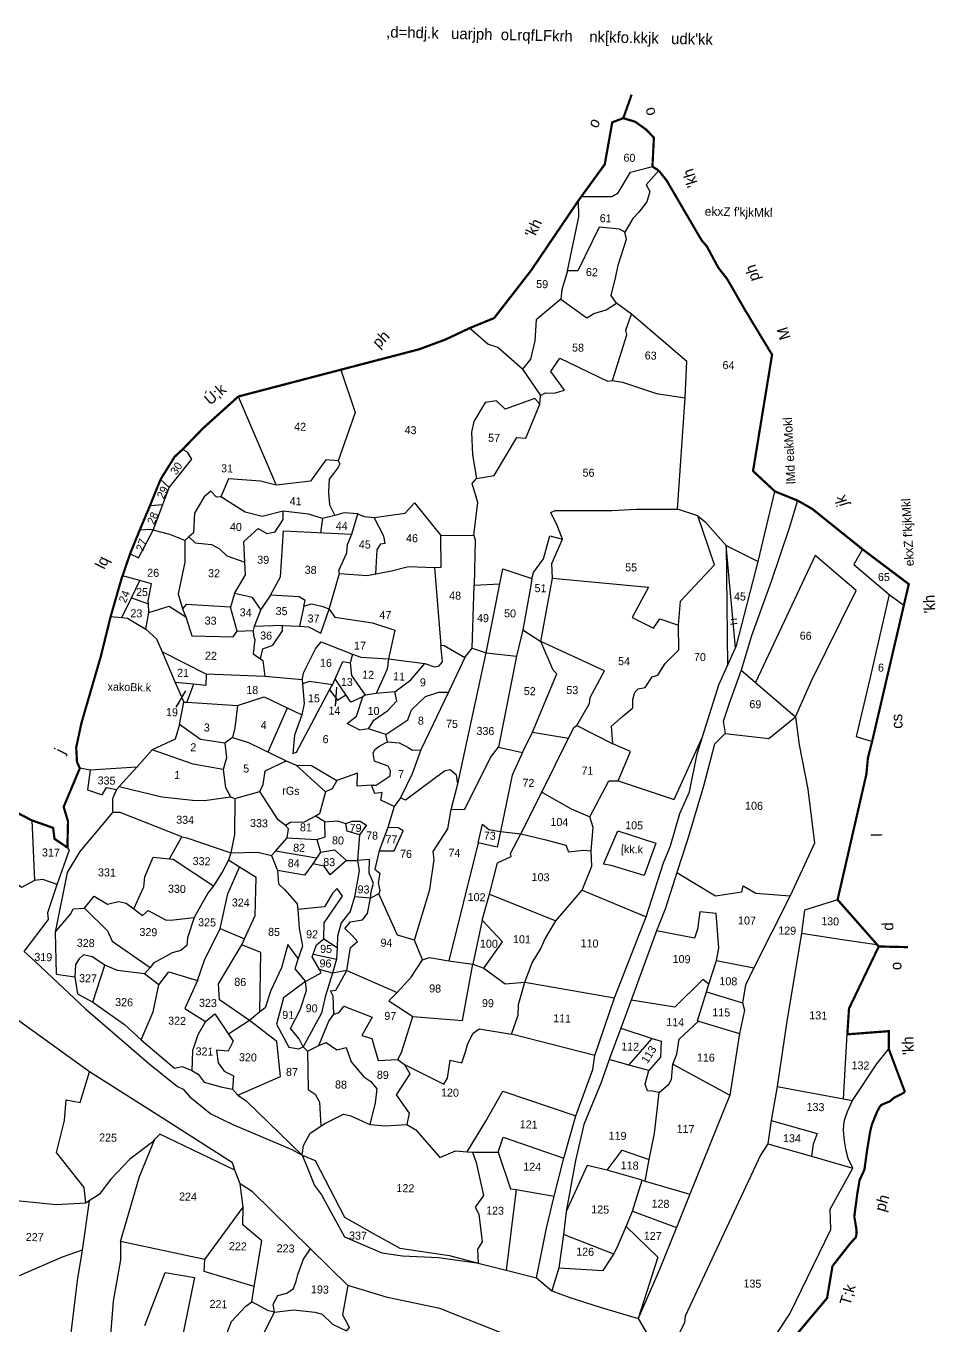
# Model space of a CAD drawing. Header units: feet. Extents: x 275707 to 617069, y 187394 to 2073741.
# Drawn here: x 276339 to 277174, y 2072525 to 2073719 of the extents above; entities that cross this region are included whole.
import ezdxf
from ezdxf.enums import TextEntityAlignment as Align

# ---------------------------------------------------------------- set-up
doc = ezdxf.new("R2010")
doc.units = ezdxf.units.FT
doc.header["$LTSCALE"] = 0.3
doc.header["$MEASUREMENT"] = 0
doc.linetypes.add('DIVIDE', pattern=[1.25, 0.5, -0.25, 0, -0.25, 0, -0.25])
for name, color, linetype in [('OFF', 1, 'Continuous'), ('OTHERS', 1, 'Continuous'), ('POLY_PARCEL', 6, 'Continuous'), ('POLY_ROAD', 30, 'Continuous'), ('POLY_WATER', 4, 'Continuous'), ('SYM_ARROW', 1, 'Continuous'), ('TEXT_MAPIN', 7, 'Continuous'), ('TEXT_MAPOUT', 7, 'Continuous'), ('TEXT_PARCEL', 7, 'Continuous'), ('V_BOUND_LINE', 7, 'Continuous'), ('V_DIVIDE_LINE', 7, 'DIVIDE')]:
    doc.layers.add(name, color=color, linetype=linetype)
doc.styles.get("Standard").update_dxf_attribs({"font": 'simplex.shx'})
doc.styles.add('TEXT_MAP', font='', dxfattribs={"height": 1.8})
doc.styles.get('TEXT_MAP').set_extended_font_data('Kruti Dev 050')
doc.dimstyles.get("Standard").update_dxf_attribs({"dimtxt": 0.18, "dimasz": 0.18, "dimexe": 0.18, "dimexo": 0.0625, "dimgap": 0.09, "dimtad": 0, "dimtih": 1, "dimtoh": 1, "dimdec": 4, "dimzin": 0, "dimdsep": 46, "dimtxsty": 'Standard', "dimcen": 0.09, "dimadec": 0, "dimazin": 0, "dimtfac": 1, "dimtdec": 4, "dimtofl": 0, "dimtmove": 0, "dimatfit": 3, "dimfxl": 0, "dimtolj": 1, "dimtzin": 0, "dimarcsym": 0})

# ---------------------------------------------------------------- blocks, each defined once
blk = doc.blocks.new('TEXTARROW')
blk.add_leader([(0.04, -0.01), (8.68, -0.01)], dimstyle='Standard', override={"dimtxt": 2.5, "dimasz": 2.5, "dimexe": 1.25, "dimexo": 0.625, "dimgap": 0.625, "dimtad": 1, "dimtih": 0, "dimtoh": 0, "dimzin": 8, "dimcen": 2.5, "dimtofl": 1})
blk = doc.blocks.new('m')
at = {"layer": 'OFF'}
for points in [[(276394.46, 2072997.84), (276394.09, 2072994.67)], [(276363.44, 2072950.9), (276364.23, 2072955.94)]]:
    blk.add_lwpolyline(points, dxfattribs=at)
at = {"layer": 'OTHERS'}
for points in [[(276487.84, 2072970.98), (276485.18, 2072993.9)], [(276486.61, 2072976.23), (276488.06, 2072976.5)], [(276486.73, 2072977.33), (276487.98, 2072977.52)]]:
    blk.add_lwpolyline(points, dxfattribs=at)
at = {"layer": 'POLY_PARCEL'}
for points in [[(276450.89, 2073071.47), (276457.77, 2073071.63), (276459.11, 2073072.48), (276461.84, 2073077.22), (276466.7, 2073078.57)], [(276468.13, 2073077.71), (276465.37, 2073074.43), (276466.22, 2073072.97), (276465.61, 2073070.66), (276463.85, 2073068.23), (276462.57, 2073066.83), (276460.87, 2073063.67)], [(276448.15, 2073054.73), (276450.46, 2073066.88), (276450.28, 2073070.58)], [(276460.87, 2073063.67), (276459.65, 2073064.34), (276455.09, 2073064.71), (276450.52, 2073054.79), (276448.15, 2073054.73)], [(276459.33, 2073047.72), (276458.12, 2073049.42), (276459.03, 2073053.68), (276459.52, 2073056.29), (276461.28, 2073062.12), (276460.87, 2073063.67)], [(276448.15, 2073054.73), (276446.99, 2073050.4), (276446.81, 2073048.33)], [(276446.81, 2073048.33), (276441.4, 2073043.53), (276441.22, 2073038.85), (276440.3, 2073034.72), (276438.6, 2073032.41)], [(276446.81, 2073048.33), (276452.77, 2073044.26), (276454.29, 2073045.29), (276457.02, 2073046.14), (276459.33, 2073047.72)], [(276462.74, 2073045.33), (276459.33, 2073047.72)], [(276458.85, 2073030.38), (276461.82, 2073040.64), (276461.58, 2073041.68), (276462.74, 2073045.33)], [(276475.26, 2073026.83), (276475.44, 2073035.03), (276462.74, 2073045.33)], [(276438.6, 2073032.41), (276432.89, 2073037.15), (276430.7, 2073037.82), (276426.5, 2073041.36)], [(276442.74, 2073026.62), (276443.89, 2073027.22), (276445.84, 2073027.22), (276448.15, 2073027.95), (276444.93, 2073032.08), (276446.87, 2073035.06), (276457.69, 2073030.14), (276458.85, 2073030.38)], [(276397.83, 2073031.37), (276401.23, 2073021.8), (276397.65, 2073010.86)], [(276438.6, 2073032.41), (276442.74, 2073026.62)], [(276458.85, 2073030.38), (276461.08, 2073030.02), (276468.79, 2073027.68), (276475.26, 2073026.83)], [(276442.62, 2073024.68), (276441.47, 2073025.9), (276434.89, 2073023.33), (276432.89, 2073025.19), (276430.38, 2073024.76), (276427.95, 2073020.39), (276427.45, 2073018.03), (276427.81, 2073012.96), (276428.84, 2073007.66)], [(276442.62, 2073024.68), (276442.74, 2073026.62)], [(276474.09, 2073001.81), (276475.26, 2073026.83)], [(276374.91, 2073024.81), (276383.87, 2073005.11)], [(276428.84, 2073007.66), (276432.79, 2073008.39), (276437.69, 2073017.04), (276439.66, 2073016.95), (276442.62, 2073024.68)], [(276359.85, 2073004.01), (276364.83, 2073010.51), (276363.8, 2073012.03), (276362.65, 2073012.62)], [(276397.65, 2073010.86), (276394.91, 2073011.04), (276391.53, 2073006.22), (276383.87, 2073005.11)], [(276397.65, 2073010.86), (276398.04, 2073010.24), (276397.66, 2073009.32), (276395.73, 2073006.71), (276395.66, 2073005.48), (276395.66, 2073003.71), (276395.97, 2073000.94), (276397.23, 2072998.63)], [(276428.51, 2072994.93), (276429.22, 2073002.28), (276427.9, 2073006.51), (276428.84, 2073007.66)], [(276357.87, 2073005.76), (276359.85, 2073004.01)], [(276383.87, 2073005.11), (276380.36, 2073005.92), (276373.13, 2073006.28), (276371.49, 2073002.23)], [(276358.53, 2073000.22), (276359.85, 2073004.01)], [(276371.49, 2073002.23), (276370.51, 2073002.09), (276369.21, 2073003.42), (276367.78, 2073002.09), (276365.71, 2072998.38), (276365.59, 2072994.01), (276364.56, 2072993.05)], [(276385.61, 2072999.31), (276380.87, 2072997.99), (276377.08, 2072998.92), (276371.49, 2073002.23)], [(276406.01, 2072998.36), (276412.96, 2072999.47), (276415.03, 2073001.86), (276421.08, 2072994.69)], [(276448.43, 2072994.5), (276447.27, 2072997.37), (276445.65, 2073000.37), (276446.65, 2073000.89), (276459.45, 2073001.13), (276464.84, 2073001.61), (276474.09, 2073001.81)], [(276478.71, 2073000.44), (276474.09, 2073001.81)], [(276355.67, 2072999.89), (276358.53, 2073000.22)], [(276356.51, 2072994.4), (276358.53, 2073000.22)], [(276377.26, 2072987.7), (276376.93, 2072992.29), (276380.02, 2072995.32), (276382.06, 2072994.21), (276383.92, 2072994.64), (276385.59, 2072997.42), (276385.61, 2072999.31)], [(276397.23, 2072998.63), (276394.46, 2072997.84), (276391.31, 2072998.74), (276385.61, 2072999.31)], [(276402.35, 2072999.11), (276399.32, 2072999.23), (276397.23, 2072998.63)], [(276401.13, 2072994.5), (276402.35, 2072999.11)], [(276402.35, 2072999.11), (276403.8, 2072998.5), (276406.01, 2072998.36)], [(276474.9, 2072975.78), (276475.25, 2072981.16), (276482.73, 2072989.53), (276478.71, 2073000.44)], [(276478.71, 2073000.44), (276480.34, 2072999.09), (276485.18, 2072993.9)], [(276408.34, 2072994.23), (276406.01, 2072998.36)], [(276351.44, 2072988.97), (276353.34, 2072988.09), (276356.51, 2072994.4)], [(276356.51, 2072994.4), (276355.96, 2072994.53), (276353.46, 2072994.29)], [(276363.68, 2072992.22), (276360.27, 2072993.5), (276356.51, 2072994.4)], [(276364.56, 2072993.05), (276363.68, 2072992.22)], [(276364.56, 2072993.05), (276366, 2072991.74), (276369.7, 2072991.43), (276371.5, 2072990.5), (276373.16, 2072988.96), (276377.26, 2072987.7)], [(276383.19, 2072980.41), (276385.31, 2072984.56), (276385.79, 2072994.87), (276401.13, 2072994.5)], [(276398.41, 2072986.27), (276400.11, 2072990.29), (276400.22, 2072992.14), (276401.13, 2072994.5)], [(276406.9, 2072991.15), (276407.67, 2072992.49), (276408.68, 2072992.63), (276408.34, 2072994.23)], [(276419.81, 2072987.42), (276421.37, 2072987.57), (276421.08, 2072994.69)], [(276421.08, 2072994.69), (276428.51, 2072994.93)], [(276428.51, 2072994.93), (276428.81, 2072993.84), (276428.81, 2072983.65)], [(276441.77, 2072985.45), (276442.09, 2072986.87), (276444.28, 2072989.96), (276445.61, 2072995.17), (276448.43, 2072994.5)], [(276446.37, 2072985.66), (276446.13, 2072988.95), (276448.43, 2072994.5)], [(276485.18, 2072993.9), (276492.5, 2072990.5)], [(276485.18, 2072993.9), (276486.15, 2072966.98)], [(276515.84, 2072993.76), (276513.95, 2072990.26), (276522.06, 2072983.74)], [(276363.68, 2072992.22), (276363.77, 2072987.35), (276362.41, 2072980.19), (276363.47, 2072976.87)], [(276406.68, 2072985.72), (276406.9, 2072991.15)], [(276501.69, 2072955.78), (276505.02, 2072963.8), (276514.65, 2072984.44), (276505.22, 2072992.1), (276492.5, 2072963.28)], [(276375.1, 2072980.59), (276377.45, 2072984.86), (276377.26, 2072987.7)], [(276406.68, 2072985.72), (276410.18, 2072986.44), (276414.03, 2072987.55), (276419.81, 2072987.42)], [(276419.81, 2072987.42), (276421.66, 2072970.02)], [(276434.61, 2072984.12), (276435.17, 2072987.47), (276441.77, 2072985.45)], [(276396.42, 2072977.57), (276398.54, 2072985.62)], [(276398.54, 2072985.62), (276398.41, 2072986.27)], [(276398.54, 2072985.62), (276404.78, 2072985.31), (276406.68, 2072985.72)], [(276441.77, 2072985.45), (276441.56, 2072983.88), (276440.01, 2072973.88)], [(276444.09, 2072971.37), (276446.37, 2072985.66)], [(276446.37, 2072985.66), (276468.02, 2072984.13), (276464.5, 2072977.27), (276469.35, 2072974.99), (276470.69, 2072977.08), (276474.9, 2072975.78)], [(276353.77, 2072983), (276349.86, 2072983.97)], [(276351.96, 2072979.05), (276353.77, 2072983)], [(276355.79, 2072977.83), (276355.7, 2072978.52), (276356.37, 2072982.35), (276353.77, 2072983)], [(276428.69, 2072969.55), (276428.81, 2072983.65)], [(276428.81, 2072983.65), (276434.61, 2072984.12)], [(276431.88, 2072968.59), (276434.61, 2072984.12)], [(276522.06, 2072983.74), (276518.19, 2072964.7), (276515.42, 2072951.73), (276518.99, 2072950.64)], [(276522.06, 2072983.74), (276525.42, 2072981.44)], [(276349.92, 2072974.59), (276351.96, 2072979.05)], [(276351.96, 2072979.05), (276355.79, 2072977.83)], [(276375.1, 2072980.59), (276374.22, 2072977.49)], [(276381.09, 2072977.14), (276379.11, 2072979.79), (276375.1, 2072980.59)], [(276383.19, 2072980.41), (276381.09, 2072977.14)], [(276390.73, 2072978.12), (276390.98, 2072979.36), (276389.62, 2072980.16), (276383.19, 2072980.41)], [(276396.42, 2072977.57), (276395.06, 2072978.06), (276392.4, 2072978.56), (276390.73, 2072978.12)], [(276355.34, 2072972.14), (276355.97, 2072975.89)], [(276355.97, 2072975.89), (276355.79, 2072977.83)], [(276355.97, 2072975.89), (276360.51, 2072977.37), (276364.27, 2072975.08)], [(276374.22, 2072977.49), (276364.27, 2072977.86), (276363.47, 2072976.87)], [(276363.47, 2072976.87), (276364.27, 2072975.08)], [(276375.89, 2072972.12), (276374.22, 2072977.49)], [(276381.09, 2072977.14), (276379.66, 2072973.29)], [(276390.73, 2072978.12), (276389.87, 2072973.55)], [(276389.87, 2072973.55), (276391.85, 2072973.49), (276394.69, 2072972.13), (276396.42, 2072977.57)], [(276396.42, 2072977.57), (276397.73, 2072975.79), (276406.2, 2072974.67), (276411.3, 2072973.17), (276409.96, 2072966.74)], [(276460.79, 2072948.82), (276460.42, 2072952.73), (276462.87, 2072955.06), (276465.09, 2072956.98), (276465.09, 2072958.85), (276465.44, 2072960.48), (276466.2, 2072961.24), (276467.77, 2072961.59), (276469.29, 2072964.04), (276470.53, 2072964.43), (276472.16, 2072967.11), (276475.14, 2072970.2), (276474.9, 2072975.78)], [(276347.39, 2072974.74), (276349.92, 2072974.59)], [(276349.92, 2072974.59), (276351.2, 2072974.51), (276355.34, 2072972.14)], [(276364.27, 2072975.08), (276365.75, 2072970.82), (276375.02, 2072970.82), (276375.89, 2072972.12)], [(276379.66, 2072973.29), (276379.47, 2072972.37)], [(276386.02, 2072973.66), (276379.66, 2072973.29)], [(276381.23, 2072966.04), (276381.76, 2072968.29), (276383.98, 2072969.15), (276386.02, 2072972.43), (276386.02, 2072973.66)], [(276386.02, 2072973.66), (276389.87, 2072973.55)], [(276440.01, 2072973.88), (276438.68, 2072967.99)], [(276440.01, 2072973.88), (276444.09, 2072971.37)], [(276355.34, 2072972.14), (276357.83, 2072970.02), (276359.15, 2072967.09)], [(276375.89, 2072972.12), (276379.47, 2072972.37)], [(276379.47, 2072972.37), (276379.53, 2072971.25), (276379.9, 2072970.39), (276379.6, 2072967.12), (276381.23, 2072966.04)], [(276390.69, 2072961.58), (276391.05, 2072963.29), (276393.58, 2072968.54), (276394.82, 2072970.14), (276401.9, 2072967.58)], [(276418.15, 2072965.82), (276420.33, 2072965.18), (276421.42, 2072965.42), (276422.15, 2072966.33), (276421.66, 2072970.02)], [(276421.66, 2072970.02), (276422.39, 2072969.96), (276427.12, 2072967.42)], [(276452.62, 2072952.75), (276455.33, 2072957.69), (276455.47, 2072959.07), (276458.53, 2072965.1), (276444.09, 2072971.37)], [(276447.05, 2072964.99), (276444.09, 2072971.37)], [(276369.15, 2072962.3), (276359.15, 2072967.09)], [(276359.15, 2072967.09), (276362.21, 2072960.29)], [(276401.9, 2072967.58), (276401.39, 2072965.61)], [(276401.9, 2072967.58), (276403.78, 2072966.93), (276409.96, 2072966.74)], [(276409.96, 2072966.74), (276409.77, 2072964.39), (276407.42, 2072958.9)], [(276409.96, 2072966.74), (276418.15, 2072965.82)], [(276427.12, 2072967.42), (276423.67, 2072959.52)], [(276426.18, 2072939.04), (276431.88, 2072968.59)], [(276427.12, 2072967.42), (276428.69, 2072969.55)], [(276428.69, 2072969.55), (276431.88, 2072968.59)], [(276431.88, 2072968.59), (276438.68, 2072967.99)], [(276438.68, 2072967.99), (276435.14, 2072947.48)], [(276381.23, 2072966.04), (276381.76, 2072965.7), (276382.31, 2072962.1)], [(276398.13, 2072961.97), (276399.78, 2072965.87), (276401.39, 2072965.61)], [(276401.39, 2072965.61), (276401.8, 2072962.79), (276404.96, 2072958.42)], [(276411.55, 2072959.3), (276415.12, 2072962.08), (276418.15, 2072965.82)], [(276442.72, 2072951), (276447.83, 2072964.2), (276447.05, 2072964.99)], [(276489.21, 2072965.97), (276492.5, 2072963.28)], [(276369.15, 2072962.3), (276369.15, 2072959.77), (276366.38, 2072959.98)], [(276382.31, 2072962.1), (276369.15, 2072962.3)], [(276390.69, 2072961.58), (276382.31, 2072962.1)], [(276390.69, 2072961.58), (276390.79, 2072960.67)], [(276392.34, 2072961.22), (276390.79, 2072960.67)], [(276397.54, 2072960.59), (276392.34, 2072961.22)], [(276397.54, 2072960.59), (276398.13, 2072961.97)], [(276404.39, 2072958.08), (276401.74, 2072956.8), (276398.13, 2072961.97)], [(276492.5, 2072963.28), (276501.69, 2072955.78)], [(276366.38, 2072959.98), (276362.21, 2072960.29)], [(276362.21, 2072960.29), (276364.23, 2072955.94), (276364.95, 2072955.91)], [(276366.38, 2072959.98), (276364.95, 2072955.91)], [(276390.84, 2072953.69), (276389.29, 2072949.06), (276388.99, 2072944.98), (276389.85, 2072945.29), (276396.93, 2072959.45)], [(276390.79, 2072960.67), (276391.3, 2072956.25), (276390.84, 2072953.69)], [(276396.93, 2072959.45), (276397.54, 2072960.59)], [(276396.93, 2072959.45), (276398.74, 2072957.2), (276400.61, 2072958.42)], [(276405.85, 2072950.88), (276403.9, 2072950.57), (276401.02, 2072951.97), (276403.11, 2072953.71), (276404.39, 2072958.08)], [(276404.96, 2072958.42), (276404.39, 2072958.08)], [(276407.42, 2072958.9), (276404.96, 2072958.42)], [(276411.55, 2072959.3), (276407.42, 2072958.9)], [(276409.79, 2072949.73), (276414.62, 2072953.09), (276415.42, 2072955.36), (276418.51, 2072958.45), (276421.5, 2072959.52), (276423.67, 2072959.52)], [(276410.12, 2072955.11), (276412.07, 2072957.31), (276411.55, 2072959.3)], [(276423.67, 2072959.52), (276417.72, 2072946.46)], [(276364.95, 2072955.91), (276376.32, 2072955.45)], [(276376.32, 2072955.45), (276375.84, 2072950.39), (276375.38, 2072948.26)], [(276376.32, 2072955.45), (276382.29, 2072957.51), (276390.84, 2072953.69)], [(276387.51, 2072955.12), (276383.41, 2072945.1)], [(276405.85, 2072950.88), (276407, 2072952.84), (276410.12, 2072955.11)], [(276485.97, 2072951.67), (276495.8, 2072950.78), (276501.69, 2072955.78)], [(276501.69, 2072955.78), (276502.6, 2072949.51), (276504.79, 2072939.64), (276506.55, 2072927.53), (276501.37, 2072915.61)], [(276450.84, 2072949.81), (276452.04, 2072952.36), (276452.62, 2072952.75)], [(276452.62, 2072952.75), (276460.79, 2072948.82)], [(276373.69, 2072946.93), (276368.18, 2072947.61), (276363.44, 2072950.9), (276362.55, 2072947.55), (276357.37, 2072945.09)], [(276409.79, 2072949.73), (276405.85, 2072950.88)], [(276410.2, 2072948.09), (276409.79, 2072949.73)], [(276440.53, 2072946.39), (276442.72, 2072951)], [(276442.72, 2072951), (276450.84, 2072949.81)], [(276445.07, 2072937.55), (276450.84, 2072949.81)], [(276462.17, 2072940.51), (276474.89, 2072936.61), (276480.88, 2072950.85)], [(276373.69, 2072946.93), (276374.11, 2072943.61), (276373.41, 2072940.98)], [(276375.38, 2072948.26), (276373.69, 2072946.93)], [(276375.38, 2072948.26), (276379, 2072947.22), (276387.54, 2072943.25)], [(276406.81, 2072938.25), (276407.84, 2072938.25), (276410.99, 2072940.49), (276410.99, 2072941.58), (276410.5, 2072942.62), (276407.4, 2072943.65), (276407.01, 2072945.46), (276407.37, 2072946.31), (276408.52, 2072947.15), (276410.2, 2072948.09)], [(276410.2, 2072948.09), (276412.81, 2072947.88), (276414.62, 2072947.03), (276415.84, 2072946.31), (276417.72, 2072946.46)], [(276417.72, 2072946.46), (276415.9, 2072941.04), (276413.42, 2072935.57)], [(276424.82, 2072933.24), (276427.91, 2072933.33), (276433.37, 2072945.09), (276435.14, 2072947.48)], [(276435.14, 2072947.48), (276440.53, 2072946.39)], [(276440.53, 2072946.39), (276438.35, 2072941.21), (276436.05, 2072928.54)], [(276462.17, 2072940.51), (276464.77, 2072947.17), (276460.79, 2072948.82)], [(276357.37, 2072945.09), (276354.02, 2072941.11)], [(276373.41, 2072940.98), (276366.68, 2072942.05), (276357.37, 2072945.09)], [(276343.62, 2072940.2), (276341.26, 2072940.55)], [(276354.02, 2072941.11), (276343.62, 2072940.2)], [(276354.02, 2072941.11), (276350.16, 2072936.62)], [(276373.41, 2072940.98), (276374.03, 2072936.96), (276375.2, 2072934.92)], [(276389.83, 2072942.38), (276393.29, 2072942.37), (276398.99, 2072939.1)], [(276406.81, 2072938.25), (276403.59, 2072937.95), (276403.59, 2072940.85), (276398.99, 2072939.1)], [(276426.18, 2072939.04), (276425.85, 2072940.97), (276424.4, 2072942.12), (276423.18, 2072941.75), (276414.51, 2072935.09), (276413.42, 2072935.57)], [(276456.01, 2072932.29), (276460.07, 2072940.46), (276462.17, 2072940.51)], [(276343.62, 2072940.2), (276343.09, 2072935.76), (276346.41, 2072934.71), (276347.34, 2072936.34), (276349.6, 2072935.96)], [(276398.99, 2072939.1), (276398.02, 2072937.22), (276396.54, 2072936.55)], [(276412.03, 2072933.57), (276408.99, 2072934.92), (276409.29, 2072936.68), (276407.65, 2072936.43), (276406.81, 2072938.25)], [(276424.82, 2072933.24), (276426.18, 2072939.04)], [(276440.6, 2072928.08), (276440.69, 2072928.26), (276445.07, 2072937.55)], [(276445.07, 2072937.55), (276451.75, 2072933.99), (276456.01, 2072932.29)], [(276349.6, 2072935.96), (276348.72, 2072933.86), (276348.84, 2072930.82)], [(276350.16, 2072936.62), (276349.6, 2072935.96)], [(276350.16, 2072936.62), (276359.82, 2072934.55), (276366.74, 2072933.99), (276369.4, 2072933.99), (276375.2, 2072934.92)], [(276375.2, 2072934.92), (276376.19, 2072934.55)], [(276376.19, 2072934.55), (276381.82, 2072936.28)], [(276413.42, 2072935.57), (276412.03, 2072933.57)], [(276376.19, 2072934.55), (276376.32, 2072926.46), (276375.57, 2072922.34)], [(276412.03, 2072933.57), (276410.69, 2072928.84)], [(276417.28, 2072903.7), (276420.46, 2072915.11), (276421.25, 2072921.9), (276421, 2072923.72), (276424.22, 2072928.87), (276424.82, 2072933.24)], [(276456.51, 2072924.63), (276456.8, 2072929.88), (276456.01, 2072932.29)], [(276348.84, 2072930.82), (276341.67, 2072921.89), (276338.92, 2072917.06), (276336.55, 2072903.63)], [(276364.51, 2072925.72), (276350.53, 2072930.8), (276348.84, 2072930.82)], [(276388.2, 2072926.02), (276388.39, 2072928.01), (276387.76, 2072928.76)], [(276396.52, 2072929.81), (276394.39, 2072931.03)], [(276394.82, 2072925.82), (276396.71, 2072926.41), (276396.52, 2072929.81)], [(276396.52, 2072929.81), (276399.29, 2072930.07), (276401.28, 2072929.51)], [(276401.28, 2072929.51), (276402.71, 2072930.07), (276404.46, 2072930.13), (276405.95, 2072929.26), (276404.39, 2072927.02)], [(276404.39, 2072927.02), (276401.59, 2072927.83), (276401.28, 2072929.51)], [(276408.87, 2072923.57), (276412.26, 2072923.61), (276414.2, 2072928.16), (276413.04, 2072928.83), (276410.69, 2072928.84)], [(276410.69, 2072928.84), (276408.87, 2072923.57)], [(276431.07, 2072925.88), (276431.92, 2072930.06), (276433.38, 2072928.91), (276436.05, 2072928.54)], [(276459.34, 2072921.7), (276462.35, 2072929.26), (276470.96, 2072926.69), (276468.53, 2072919.37), (276461.07, 2072921.5), (276459.34, 2072921.7)], [(276331.68, 2072915.12), (276328.76, 2072913.48), (276325.9, 2072915.79), (276324.57, 2072922.1), (276323.23, 2072926.11)], [(276330.73, 2072928.62), (276331.68, 2072915.12)], [(276385.6, 2072922.93), (276388.2, 2072926.02)], [(276388.2, 2072926.02), (276394.82, 2072925.82)], [(276394.82, 2072925.82), (276395.74, 2072922.97)], [(276404.39, 2072927.02), (276404.04, 2072921.26)], [(276431.07, 2072925.88), (276425.07, 2072899.24)], [(276436.05, 2072928.54), (276435.38, 2072924.97), (276431.07, 2072925.88)], [(276436.05, 2072928.54), (276440.6, 2072928.08)], [(276438.36, 2072923.61), (276440.6, 2072928.08)], [(276440.6, 2072928.08), (276445.93, 2072926.99), (276450.8, 2072925.78), (276451.41, 2072924.29), (276454.76, 2072924.8), (276456.51, 2072924.63)], [(276361.85, 2072920.7), (276364.51, 2072925.72)], [(276364.51, 2072925.72), (276365.67, 2072925.51), (276375.57, 2072922.34)], [(276384.76, 2072921.93), (276385.6, 2072922.93)], [(276394.89, 2072921.62), (276385.6, 2072922.93)], [(276395.74, 2072922.97), (276394.89, 2072921.62)], [(276395.74, 2072922.97), (276398.85, 2072923.59), (276401.58, 2072921.25)], [(276408.87, 2072923.57), (276408.01, 2072919.43), (276409.16, 2072918.58), (276408.86, 2072916.4), (276409.22, 2072914.64), (276409, 2072913.93)], [(276433.87, 2072914.37), (276435.49, 2072921.5), (276438.54, 2072923.01), (276438.36, 2072923.61)], [(276454.7, 2072915.79), (276456.74, 2072921.19), (276456.51, 2072924.63)], [(276336.74, 2072914.34), (276339.34, 2072922.17), (276338.88, 2072922.68)], [(276354.1, 2072909.25), (276356.25, 2072914.24), (276356.41, 2072916.52), (276358.15, 2072920.96), (276361.85, 2072920.7)], [(276361.85, 2072920.7), (276362.71, 2072920.64), (276371.88, 2072914.85)], [(276375.11, 2072920.7), (276373.75, 2072917.93), (276371.88, 2072914.85)], [(276375.57, 2072922.34), (276375.11, 2072920.7)], [(276377.59, 2072919.21), (276375.11, 2072920.7)], [(276375.57, 2072922.34), (276381.68, 2072922.6), (276384.75, 2072921.97), (276384.76, 2072921.93)], [(276384.76, 2072921.93), (276386.18, 2072918.63)], [(276394.05, 2072920.29), (276392.25, 2072917.74), (276386.18, 2072918.63)], [(276394.89, 2072921.62), (276394.05, 2072920.29)], [(276401.58, 2072921.25), (276398.04, 2072917.93), (276396.61, 2072919.8), (276394.05, 2072920.29)], [(276401.58, 2072921.25), (276404.04, 2072921.26)], [(276404.04, 2072921.26), (276404.48, 2072919), (276403.6, 2072913.1)], [(276407.18, 2072912.88), (276407.29, 2072914.31), (276407.79, 2072916.24), (276406.74, 2072918.5), (276406.74, 2072921.59), (276404.04, 2072921.26)], [(276475.8, 2072920.23), (276484.62, 2072915.21), (276490.51, 2072916.2), (276490.82, 2072917.61), (276493.64, 2072916), (276501.37, 2072915.61)], [(276373.6, 2072905.27), (276375.13, 2072913.16), (276377.59, 2072919.21)], [(276379.14, 2072903.14), (276381.42, 2072908.42), (276381.42, 2072916.92), (276377.59, 2072919.21)], [(276386.18, 2072918.63), (276386.43, 2072915.64), (276387.92, 2072914.3), (276390.78, 2072911.23), (276390.91, 2072909.98)], [(276329.73, 2072899.16), (276335.02, 2072906.45), (276334.8, 2072907.97), (276336.74, 2072914.34)], [(276336.74, 2072914.34), (276333.51, 2072915.42), (276331.68, 2072915.12)], [(276371.88, 2072914.85), (276370.62, 2072913.18), (276367.69, 2072907.61)], [(276396.93, 2072903.52), (276396.93, 2072907.12), (276400.91, 2072913.23), (276399.69, 2072914.87), (276398.74, 2072913.92), (276396.94, 2072910.74), (276390.91, 2072909.98)], [(276432.38, 2072908.5), (276433.87, 2072914.37)], [(276433.87, 2072914.37), (276448.93, 2072908.78)], [(276448.93, 2072908.78), (276454.7, 2072915.79)], [(276454.7, 2072915.79), (276469.18, 2072910.11)], [(276501.37, 2072915.61), (276493.62, 2072899.21)], [(276512.06, 2072914.96), (276504.67, 2072912.41), (276504.14, 2072907.28)], [(276343.05, 2072909.19), (276345.15, 2072911.94), (276348.2, 2072910.15), (276350.65, 2072910.85), (276352.36, 2072910.5), (276354.1, 2072909.25)], [(276403.6, 2072913.1), (276402.71, 2072909.79), (276400.73, 2072907.2), (276400.01, 2072904.17), (276399.94, 2072901.66)], [(276402.27, 2072896.56), (276402.93, 2072901.69), (276404.48, 2072903.07), (276403.37, 2072904.33), (276401.55, 2072905.93), (276402.82, 2072907.48), (276405.53, 2072907.97), (276406.63, 2072909.41), (276407.18, 2072912.88)], [(276407.18, 2072912.88), (276403.6, 2072913.1)], [(276409, 2072913.93), (276407.18, 2072912.88)], [(276417.28, 2072903.7), (276413.42, 2072904.69), (276409, 2072913.93)], [(276485.19, 2072900.7), (276485.64, 2072903.48), (276484.86, 2072911.26), (276481.2, 2072911.55), (276480.77, 2072907.6), (276480.14, 2072905.62), (276471.6, 2072907.07)], [(276336.55, 2072903.63), (276339.99, 2072907.79), (276340.47, 2072908.97), (276343.05, 2072909.19)], [(276343.05, 2072909.19), (276348.31, 2072904.18), (276349.4, 2072901.94), (276358.05, 2072896.22)], [(276354.1, 2072909.25), (276356.12, 2072907.8), (276357.3, 2072909.01), (276361.45, 2072906.93), (276363.09, 2072906.98), (276367.69, 2072907.61)], [(276390.91, 2072909.98), (276391.32, 2072905.81), (276392.17, 2072901.73), (276391.27, 2072898.98)], [(276432.38, 2072908.5), (276430.54, 2072898.63)], [(276433.01, 2072897.77), (276437.03, 2072903.75), (276432.38, 2072908.5)], [(276442.27, 2072894.83), (276443.85, 2072899.23), (276445.65, 2072902.32), (276446.65, 2072904.66), (276448.93, 2072908.78)], [(276367.69, 2072907.61), (276366.32, 2072903.03), (276366.18, 2072901.34), (276364.88, 2072900.13), (276362.95, 2072899.56), (276358.84, 2072897.16), (276358.05, 2072896.22)], [(276504.14, 2072907.28), (276501.21, 2072886.91), (276499.46, 2072872.7)], [(276504.14, 2072907.28), (276513.81, 2072906), (276521.12, 2072905.14)], [(276336.55, 2072903.63), (276337.05, 2072894.19), (276341.24, 2072893.73)], [(276368.77, 2072893.48), (276370.24, 2072898.15), (276373.6, 2072905.27)], [(276373.6, 2072905.27), (276379.14, 2072903.14)], [(276378.54, 2072901.74), (276379.14, 2072903.14)], [(276394.64, 2072899.99), (276395.34, 2072902.15), (276396.93, 2072903.52)], [(276396.93, 2072903.52), (276399.94, 2072901.66)], [(276419.17, 2072899.3), (276417.28, 2072903.7)], [(276380.67, 2072884.81), (276373.85, 2072889.32), (276373.49, 2072892.86), (276378.54, 2072901.74)], [(276382.95, 2072886.82), (276382.84, 2072900.12), (276378.54, 2072901.74)], [(276391.27, 2072898.98), (276388.87, 2072902.1), (276387.57, 2072896.8), (276385.29, 2072891.67), (276384.14, 2072887.75), (276382.95, 2072886.82)], [(276396.09, 2072896.58), (276394.41, 2072899.4), (276394.64, 2072899.99)], [(276394.64, 2072899.99), (276399.84, 2072898.99)], [(276399.94, 2072901.66), (276399.84, 2072898.99)], [(276419.17, 2072899.3), (276420.75, 2072899.9), (276425.07, 2072899.24)], [(276483.59, 2072895.33), (276485.19, 2072900.7)], [(276485.19, 2072900.7), (276493.62, 2072899.21)], [(276347.86, 2072896.48), (276345, 2072898.27), (276343.07, 2072898.71), (276342.1, 2072897.79), (276341.33, 2072896.49), (276341.24, 2072893.73)], [(276391.27, 2072898.98), (276390.57, 2072896.67), (276393.06, 2072893.86)], [(276399.84, 2072898.99), (276399.01, 2072895.89)], [(276413.69, 2072891.85), (276416.73, 2072895.38), (276419.17, 2072899.3)], [(276417.31, 2072886.56), (276428.51, 2072885.94), (276430.54, 2072898.63)], [(276425.07, 2072899.24), (276430.54, 2072898.63)], [(276430.54, 2072898.63), (276433.01, 2072897.77)], [(276433.01, 2072897.77), (276437.85, 2072894.35), (276442.27, 2072894.83)], [(276493.62, 2072899.21), (276491.79, 2072895.32), (276491.26, 2072891.32)], [(276345.42, 2072888.1), (276347.86, 2072896.48)], [(276356.82, 2072894.75), (276350.74, 2072895.38), (276347.86, 2072896.48)], [(276358.05, 2072896.22), (276356.82, 2072894.75)], [(276360.14, 2072892.37), (276356.82, 2072894.75)], [(276360.14, 2072892.37), (276362.31, 2072895.29), (276368.77, 2072893.48)], [(276393.06, 2072893.86), (276388.14, 2072890.09), (276386.76, 2072884.13), (276389.62, 2072879), (276391.86, 2072878.67), (276392.85, 2072879.16)], [(276392.85, 2072879.16), (276391.9, 2072880.96), (276389.88, 2072883.26), (276392.01, 2072887.47), (276393.28, 2072891.81), (276393.06, 2072893.86)], [(276393.06, 2072893.86), (276396.51, 2072895.88), (276396.09, 2072896.58)], [(276399.01, 2072895.89), (276396.09, 2072896.58)], [(276399.01, 2072895.89), (276397.53, 2072890.49)], [(276399.57, 2072886.66), (276399.28, 2072890.71), (276398.71, 2072891.9), (276399.86, 2072892.08), (276402.27, 2072896.56)], [(276402.27, 2072896.56), (276399.01, 2072895.89)], [(276402.27, 2072896.56), (276413.69, 2072891.85)], [(276439.53, 2072883.1), (276440.93, 2072887.41), (276440.99, 2072889.8), (276442.27, 2072894.83)], [(276442.27, 2072894.83), (276462.45, 2072891.8)], [(276483.59, 2072895.33), (276482.25, 2072896.39), (276476.05, 2072889.97), (276466.2, 2072891.38)], [(276483.09, 2072893.58), (276483.59, 2072895.33)], [(276341.24, 2072893.73), (276341.89, 2072889.87), (276345.42, 2072888.1)], [(276356.46, 2072879.88), (276358.98, 2072886.26), (276360.14, 2072892.37)], [(276368.77, 2072893.48), (276366.05, 2072887.17), (276370.75, 2072884.37)], [(276413.69, 2072891.85), (276411.82, 2072889.92), (276417.31, 2072886.56)], [(276481.48, 2072886.97), (276481.2, 2072887.08), (276483.09, 2072893.58)], [(276483.09, 2072893.58), (276491.26, 2072891.32)], [(276491.26, 2072891.32), (276491.73, 2072889.71)], [(276345.42, 2072888.1), (276352.65, 2072883.24), (276356.46, 2072879.88)], [(276397.53, 2072890.49), (276396.75, 2072886.85), (276392.85, 2072879.16)], [(276399.57, 2072886.66), (276400.71, 2072887.09), (276401.76, 2072888.52), (276408.19, 2072886.18), (276405.95, 2072882.04), (276408.24, 2072881.37), (276409.77, 2072876.51), (276414.15, 2072876.85)], [(276491.73, 2072889.71), (276490.76, 2072884.43)], [(276370.75, 2072884.37), (276372.83, 2072886.15), (276375.99, 2072881.61)], [(276382.95, 2072886.82), (276380.67, 2072884.81)], [(276396.37, 2072879.57), (276398.47, 2072885.04), (276399.57, 2072886.66)], [(276414.15, 2072876.85), (276414.98, 2072878.41), (276417.31, 2072886.56)], [(276464.04, 2072885.02), (276471.14, 2072882.88)], [(276475.9, 2072877.17), (276476.75, 2072879.43), (276477.24, 2072882.81), (276481.48, 2072886.97)], [(276481.48, 2072886.97), (276490.76, 2072884.43)], [(276370.75, 2072884.37), (276369.14, 2072881.35), (276367.98, 2072877.72), (276368, 2072873.31)], [(276380.67, 2072884.81), (276375.99, 2072881.61)], [(276378.46, 2072867.96), (276387.93, 2072872.4), (276386.87, 2072880.27), (276380.67, 2072884.81)], [(276415.69, 2072875.74), (276424.61, 2072871.53), (276425.37, 2072872.86), (276425.94, 2072876.91), (276428.52, 2072876.43), (276429.34, 2072878.88), (276429.82, 2072880.74), (276430.96, 2072883.12), (276432.25, 2072884.12), (276439.53, 2072883.1)], [(276458.33, 2072878.75), (276439.53, 2072883.1)], [(276466.04, 2072876.77), (276471.14, 2072882.88)], [(276471.14, 2072882.88), (276473.22, 2072882.3), (276473.12, 2072878.69), (276470.54, 2072875.62)], [(276490.76, 2072884.43), (276488.89, 2072870.55)], [(276514.44, 2072870.29), (276514.94, 2072884.8)], [(276356.46, 2072879.88), (276364.06, 2072873.69), (276365.81, 2072874.15), (276368, 2072873.31)], [(276375.99, 2072881.61), (276377.12, 2072880.09), (276376.06, 2072877.82), (276373.38, 2072877.97), (276373.84, 2072875.14), (276375.25, 2072873.33), (276377.32, 2072872.32), (276377.18, 2072869.3)], [(276392.85, 2072879.16), (276393.8, 2072878.25)], [(276393.8, 2072878.25), (276396.37, 2072879.57)], [(276396.37, 2072879.57), (276397.99, 2072880.26), (276400.42, 2072878.68), (276402.52, 2072879.26), (276403.71, 2072876.06), (276406.62, 2072872.78), (276408.24, 2072871.78), (276409.57, 2072870.16), (276409.33, 2072866.96), (276408.2, 2072862.07)], [(276393.8, 2072878.25), (276394.18, 2072869.63), (276395.8, 2072868.63), (276396.8, 2072866.82), (276397.2, 2072861.42)], [(276414.15, 2072876.85), (276415.69, 2072875.74)], [(276466.04, 2072876.77), (276461.62, 2072877.9)], [(276470.54, 2072875.62), (276466.04, 2072876.77)], [(276473.03, 2072870.77), (276475.13, 2072872.67), (276475.7, 2072873.76), (276475.9, 2072877.17)], [(276475.9, 2072877.17), (276488.89, 2072870.55)], [(276415.69, 2072875.74), (276416.93, 2072873.69), (276413.98, 2072868.88), (276416.98, 2072864.81), (276416.55, 2072862.25)], [(276473.03, 2072870.77), (276471.53, 2072871.04), (276470.35, 2072871.08), (276469.8, 2072872.57), (276470.54, 2072875.62)], [(276344.83, 2072842.93), (276344.39, 2072846.5), (276338.04, 2072854.16), (276339.64, 2072861.39), (276339.94, 2072866.06), (276343.08, 2072865.55), (276344.98, 2072872.49)], [(276368, 2072873.31), (276369.4, 2072872.46), (276370.8, 2072870.76), (276374.57, 2072869.79), (276377.18, 2072869.3)], [(276471.13, 2072855.71), (276472.16, 2072861.57), (276473.03, 2072870.77)], [(276488.89, 2072870.55), (276480.42, 2072848.1)], [(276499.46, 2072872.7), (276498.29, 2072865.04)], [(276499.46, 2072872.7), (276514.44, 2072870.29)], [(276377.18, 2072869.3), (276378.46, 2072867.96)], [(276378.46, 2072867.96), (276380.3, 2072866.73), (276393.14, 2072854.87)], [(276430.23, 2072856.48), (276434.25, 2072863.47), (276437.93, 2072870.23), (276454.39, 2072865.11)], [(276514.44, 2072870.29), (276516.47, 2072869.96)], [(276498.29, 2072865.04), (276497.69, 2072859.84)], [(276498.29, 2072865.04), (276508.66, 2072862.36), (276507.82, 2072859.93), (276507.52, 2072857.26)], [(276397.2, 2072861.42), (276398.22, 2072862.13), (276402.25, 2072864.29), (276403.89, 2072863.94), (276408.2, 2072862.07)], [(276408.2, 2072862.07), (276411.76, 2072861.84), (276416.55, 2072862.25)], [(276416.55, 2072862.25), (276418.53, 2072861.14), (276424.13, 2072855.01), (276427.58, 2072856.65), (276430.23, 2072856.48)], [(276378.17, 2072851.12), (276361.14, 2072858.82), (276360.03, 2072857.65)], [(276393.14, 2072854.87), (276393.44, 2072857.06), (276394.84, 2072859.8), (276397.2, 2072861.42)], [(276437.17, 2072856.57), (276438.22, 2072859.91), (276451.91, 2072855.53)], [(276497.69, 2072859.84), (276496.09, 2072857.24), (276480, 2072820.71), (276479.89, 2072819.25), (276475.57, 2072809.96)], [(276497.69, 2072859.84), (276507.52, 2072857.26)], [(276360.03, 2072857.65), (276359.29, 2072856.86), (276354.54, 2072853.07), (276350.38, 2072848.47), (276347.82, 2072844.97), (276345.62, 2072843.47)], [(276352.87, 2072834.51), (276356.75, 2072849.23), (276360.03, 2072857.65)], [(276430.23, 2072856.48), (276431.37, 2072856.41)], [(276431.37, 2072856.41), (276437.17, 2072856.57)], [(276431.37, 2072856.41), (276432.3, 2072854.08), (276434.08, 2072846.77), (276432.27, 2072844.09), (276433.14, 2072842.52), (276434.02, 2072836.34), (276433.03, 2072834.64), (276433.28, 2072831.5)], [(276437.17, 2072856.57), (276440.15, 2072848.41), (276441.38, 2072848.22)], [(276461.73, 2072853.08), (276464.97, 2072857.63), (276471.13, 2072855.71)], [(276507.52, 2072857.26), (276516.88, 2072854.82)], [(276393.14, 2072854.87), (276396.12, 2072853.73), (276402.98, 2072841.18), (276409.26, 2072837.79), (276415.62, 2072834.49), (276426.77, 2072833.08), (276433.28, 2072831.5)], [(276461.73, 2072853.08), (276457.21, 2072854.02), (276452.73, 2072843.54)], [(276469.62, 2072850.99), (276461.73, 2072853.08)], [(276470.28, 2072850.81), (276471.13, 2072855.71)], [(276467.65, 2072843.97), (276469.62, 2072850.99)], [(276469.62, 2072850.99), (276470.28, 2072850.81)], [(276470.28, 2072850.81), (276480.42, 2072848.1)], [(276380.19, 2072842.91), (276379.4, 2072848.06)], [(276441.38, 2072848.22), (276439.55, 2072830.07)], [(276441.38, 2072848.22), (276450, 2072846.92)], [(276480.42, 2072848.1), (276477.59, 2072840.57)], [(276344.83, 2072842.93), (276338.24, 2072842.43), (276321.08, 2072843.74), (276318.95, 2072837.5), (276323.55, 2072836.62), (276322.52, 2072835.06)], [(276345.62, 2072843.47), (276344.26, 2072832.38)], [(276345.62, 2072843.47), (276344.83, 2072842.93)], [(276371.85, 2072830.94), (276380.19, 2072842.91)], [(276383.1, 2072825.13), (276384.57, 2072835.39), (276380.19, 2072838.9), (276380.19, 2072842.91)], [(276466.28, 2072840.52), (276467.65, 2072843.97)], [(276467.65, 2072843.97), (276477.59, 2072840.57)], [(276463.64, 2072834.22), (276452.23, 2072838.42)], [(276463.64, 2072834.22), (276464.61, 2072836.3), (276466.28, 2072840.52)], [(276466.28, 2072840.52), (276473.57, 2072833.76), (276469.46, 2072819.9)], [(276477.59, 2072840.57), (276474, 2072831.07), (276469.46, 2072819.9)], [(276344.26, 2072832.38), (276339.79, 2072830.68), (276330.25, 2072826.31), (276324.81, 2072829.13), (276324.54, 2072832.54), (276322.52, 2072835.06)], [(276352.87, 2072834.51), (276352.91, 2072830.4), (276351.47, 2072821.13), (276350.83, 2072809.65)], [(276371.85, 2072830.94), (276352.87, 2072834.51)], [(276387.81, 2072819.45), (276387.43, 2072821.29), (276388.45, 2072823.19), (276390.43, 2072823.77), (276391.89, 2072824.87), (276392.47, 2072826.55), (276392.84, 2072828.01), (276394, 2072831.51), (276395.55, 2072833.84)], [(276451.36, 2072830.9), (276461.32, 2072830.55), (276463.64, 2072834.22)], [(276344.26, 2072832.38), (276343.3, 2072825.54), (276342.08, 2072813.08), (276342.45, 2072811.21), (276341.01, 2072806.18)], [(276383.1, 2072825.13), (276371.79, 2072828.22), (276371.85, 2072830.94)], [(276358.77, 2072815.83), (276363.04, 2072827.84), (276369.64, 2072826.83), (276366.29, 2072808.43), (276370.55, 2072809.07), (276374.46, 2072807.35)], [(276382.6, 2072821.67), (276383.1, 2072825.13)], [(276404.08, 2072825.83), (276403.09, 2072819.22), (276404.62, 2072816.45), (276404.07, 2072815.65)], [(276374.46, 2072807.35), (276376.16, 2072808.47), (276377.33, 2072811.19), (276377.39, 2072815.07), (276378.19, 2072817.13), (276381.33, 2072820.7), (276382.6, 2072821.67)], [(276387.81, 2072819.45), (276386.4, 2072819.7), (276382.6, 2072821.67)], [(276398.63, 2072810.46), (276394.53, 2072811.35), (276394.6, 2072813.03), (276385.04, 2072813.76), (276387.81, 2072819.45)], [(276387.81, 2072819.45), (276392.05, 2072820.1), (276396.86, 2072819.67), (276398.47, 2072819.23), (276400.88, 2072817.11), (276404.07, 2072815.65)]]:
    blk.add_lwpolyline(points, dxfattribs=at)
at = {"layer": 'POLY_ROAD'}
for points in [[(276492.5, 2072990.5), (276495.89, 2073006.28)], [(276501.02, 2073004.35), (276499.25, 2072998.12), (276495.5, 2072986.07), (276491.38, 2072973.76), (276489.21, 2072965.97)], [(276487.84, 2072970.98), (276488.06, 2072971.51), (276492.5, 2072990.5)], [(276486.15, 2072966.98), (276487.84, 2072970.98)], [(276480.88, 2072950.85), (276484.31, 2072962.59), (276486.15, 2072966.98)], [(276489.21, 2072965.97), (276486.73, 2072958.42), (276485.47, 2072954.36)], [(276485.47, 2072954.36), (276485.97, 2072951.67)], [(276469.18, 2072910.11), (276472.75, 2072922.32), (276474.27, 2072926.19), (276476.17, 2072933.49), (276478.27, 2072938.38), (276479.8, 2072946.98), (276480.88, 2072950.85)], [(276485.97, 2072951.67), (276483.62, 2072949.25), (276481.39, 2072939.74), (276478.02, 2072927.65), (276475.8, 2072920.23)], [(276475.8, 2072920.23), (276473.38, 2072911.96), (276471.6, 2072907.07)], [(276462.45, 2072891.8), (276469.18, 2072910.11)], [(276471.6, 2072907.07), (276466.2, 2072891.38)], [(276458.33, 2072878.75), (276462.45, 2072891.8)], [(276466.2, 2072891.38), (276464.04, 2072885.02)], [(276464.04, 2072885.02), (276461.62, 2072877.9)], [(276516.47, 2072869.96), (276521.69, 2072878.31), (276524.31, 2072881.74)], [(276454.39, 2072865.11), (276458.01, 2072875.62), (276458.33, 2072878.75)], [(276461.62, 2072877.9), (276459.91, 2072872.69), (276456.26, 2072863.18), (276454.56, 2072855.06)], [(276516.88, 2072854.82), (276515.77, 2072856.92), (276515.31, 2072858.66), (276514.84, 2072860.86), (276514.61, 2072863.3), (276514.61, 2072864.46), (276514.73, 2072865.5), (276515.36, 2072867.47), (276516.47, 2072869.96)], [(276451.91, 2072855.53), (276454.39, 2072865.11)], [(276450, 2072846.92), (276451.91, 2072855.53)], [(276454.56, 2072855.06), (276452.73, 2072843.54)], [(276491.28, 2072796.48), (276495.73, 2072802.48), (276496.49, 2072807.55), (276498.58, 2072813.93), (276503.45, 2072821.76), (276512.22, 2072840.91), (276511.99, 2072845.49), (276516.88, 2072854.82)], [(276446.42, 2072828.51), (276448.42, 2072839.76), (276450, 2072846.92)], [(276452.73, 2072843.54), (276452.23, 2072838.42)], [(276452.23, 2072838.42), (276451.36, 2072830.9)], [(276451.36, 2072830.9), (276449.93, 2072825.66)]]:
    blk.add_lwpolyline(points, dxfattribs=at)
at = {"layer": 'POLY_WATER'}
for points in [[(276381.82, 2072936.28), (276382.53, 2072937.86), (276382.91, 2072940.96), (276387.54, 2072943.25)], [(276387.54, 2072943.25), (276389.83, 2072942.38)], [(276389.83, 2072942.38), (276396.54, 2072936.55)], [(276387.76, 2072928.76), (276386.07, 2072930.01), (276381.82, 2072936.28)], [(276396.54, 2072936.55), (276395.29, 2072931.54), (276394.39, 2072931.03)], [(276394.39, 2072931.03), (276391.91, 2072929.63), (276388.85, 2072929.47), (276387.76, 2072928.76)], [(276329.73, 2072899.16), (276332.34, 2072896.84), (276343.79, 2072886.56), (276358.23, 2072874.73), (276364.87, 2072869.61), (276366.14, 2072869.08), (276367.65, 2072867.4), (276372.47, 2072863.63), (276377.46, 2072861.37), (276390.82, 2072856.09), (276393.14, 2072854.87)], [(276344.98, 2072872.49), (276327.48, 2072884.47)], [(276378.17, 2072851.12), (276377.95, 2072851.65), (276377.54, 2072852.75), (276362.03, 2072862.23), (276344.98, 2072872.49)], [(276393.14, 2072854.87), (276394.24, 2072852.55), (276396.11, 2072848.11), (276397.73, 2072846.02), (276403.13, 2072836.75), (276411.54, 2072833.33), (276416.2, 2072832.8), (276424.32, 2072832.62), (276432.9, 2072831.58), (276433.28, 2072831.5)], [(276379.4, 2072848.06), (276378.17, 2072851.12)], [(276395.55, 2072833.84), (276382.18, 2072846.38), (276379.4, 2072848.06)], [(276404.08, 2072825.83), (276395.55, 2072833.84)], [(276433.28, 2072831.5), (276439.55, 2072830.07)], [(276439.55, 2072830.07), (276446.42, 2072828.51)], [(276446.42, 2072828.51), (276449.93, 2072825.66)], [(276443.16, 2072814.36), (276424.9, 2072821.13), (276413.07, 2072823.33), (276404.08, 2072825.83)], [(276449.93, 2072825.66), (276453.99, 2072824.32), (276460.89, 2072822.24), (276469.46, 2072819.9)], [(276469.46, 2072819.9), (276475.57, 2072809.96)]]:
    blk.add_lwpolyline(points, dxfattribs=at)
at = {"layer": 'V_BOUND_LINE', "const_width": 0.5}
for points in [[(276450.89, 2073071.47), (276455.98, 2073078.81), (276457.45, 2073088.3), (276459.9, 2073089.28), (276462.6, 2073088.54), (276465.11, 2073086.83), (276466.88, 2073085.06), (276466.7, 2073078.57)], [(276466.7, 2073078.57), (276468.13, 2073077.71)], [(276468.13, 2073077.71), (276469.97, 2073075.5), (276478.11, 2073062.29), (276479.35, 2073060.91), (276481.98, 2073056.26), (276484.12, 2073053.63), (276488.16, 2073046.96), (276494.53, 2073036.96), (276490.86, 2073010.75), (276495.89, 2073006.28)], [(276450.28, 2073070.58), (276450.89, 2073071.47)], [(276426.5, 2073041.36), (276431.95, 2073043.75), (276439.99, 2073054.61), (276450.28, 2073070.58)], [(276397.83, 2073031.37), (276415.24, 2073036.34), (276421.11, 2073038.67), (276426.5, 2073041.36)], [(276374.91, 2073024.81), (276397.83, 2073031.37)], [(276362.65, 2073012.62), (276367.19, 2073017.53), (276374.91, 2073024.81)], [(276357.87, 2073005.76), (276360.93, 2073010.96), (276362.65, 2073012.62)], [(276355.67, 2072999.89), (276357.87, 2073005.76)], [(276495.89, 2073006.28), (276501.02, 2073004.35)], [(276501.02, 2073004.35), (276504.33, 2073002.57), (276515.84, 2072993.76)], [(276353.46, 2072994.29), (276355.67, 2072999.89)], [(276351.44, 2072988.97), (276353.46, 2072994.29)], [(276515.84, 2072993.76), (276526.41, 2072986.17), (276525.42, 2072981.44)], [(276349.86, 2072983.97), (276351.44, 2072988.97)], [(276347.39, 2072974.74), (276349.6, 2072983.15), (276349.86, 2072983.97)], [(276525.42, 2072981.44), (276518.99, 2072950.64)], [(276341.26, 2072940.55), (276340.59, 2072941.95), (276340.34, 2072945.2), (276341.39, 2072950.73), (276345.37, 2072965.68), (276347.39, 2072974.74)], [(276518.99, 2072950.64), (276518.13, 2072946.93), (276517.88, 2072943.32), (276512.06, 2072914.96)], [(276338.88, 2072922.68), (276338.88, 2072928.56), (276337.83, 2072931.8), (276341.26, 2072940.55)], [(276305.7, 2072934.44), (276309.41, 2072936.22), (276321.9, 2072934.69), (276324.9, 2072935.3), (276326.61, 2072930.65), (276330.73, 2072928.62)], [(276330.73, 2072928.62), (276335.57, 2072927.03), (276335.94, 2072924.58), (276338.88, 2072922.68)], [(276512.06, 2072914.96), (276521.12, 2072905.14)], [(276521.12, 2072905.14), (276521.55, 2072904.68), (276515.19, 2072890.61), (276514.94, 2072884.8)], [(276514.94, 2072884.8), (276524.25, 2072885.72), (276524.31, 2072881.74)], [(276524.31, 2072881.74), (276528.18, 2072872.11)], [(276528.18, 2072872.11), (276525.8, 2072870.83), (276524.82, 2072869.96), (276523.37, 2072869.33), (276522.9, 2072869.09), (276522.56, 2072868.63), (276522.03, 2072867.59), (276520.93, 2072864.69), (276520.58, 2072863.12), (276520, 2072859.07), (276519.48, 2072854.5), (276518.44, 2072852.12), (276518.26, 2072850.79), (276518.03, 2072849.28), (276517.45, 2072843.95), (276517.8, 2072842.1), (276518.03, 2072840.82), (276518.03, 2072840.07), (276517.92, 2072839.31), (276516.58, 2072837.75), (276512.81, 2072832.7), (276511.76, 2072825.48), (276499.64, 2072810.35)]]:
    blk.add_lwpolyline(points, dxfattribs=at)
at = {"layer": 'V_DIVIDE_LINE', "ltscale": 10, "const_width": 0.5, "flags": 128}
for points in [[(276459.9, 2073089.28), (276461.65, 2073094.59)], [(276521.55, 2072904.68), (276524.03, 2072904.68), (276528.09, 2072904.68)]]:
    blk.add_lwpolyline(points, dxfattribs=at)
at = {"layer": 'SYM_ARROW'}
for p, xscale, yscale, zscale, rotation in [((276362.58, 2072954.71), 0.5, 0.5, 0.5, 61.15632356877296), ((276398.36, 2072955.78), 0.4999999999999999, 0.4999999999999999, 0.4999999999999999, 87.70804381674321)]:
    blk.add_blockref('TEXTARROW', p, dxfattribs=dict(at, xscale=xscale, yscale=yscale, zscale=zscale, rotation=rotation))
at = {"layer": 'TEXT_MAPIN', "style": 'TEXT_MAP'}
for s, p in [('xakoBk.k', (276347.08, 2072958.13)), ('rGs', (276386.84, 2072935.68)), ('[kk.k', (276463.18, 2072924.35))]:
    blk.add_text(s, height=1.8, dxfattribs=at).set_placement(p)
at = {"layer": 'TEXT_MAPOUT', "style": 'TEXT_MAP'}
for s, height, p in [(",d=hdj.k   uarjph  oLrqfLFkrh    nk[kfo.kkjk   udk'kk", 2.5, (276406.23, 2073106.18)), ("ekxZ f'kjkMkl", 2, (276478.69, 2073067.83))]:
    blk.add_text(s, height=height, dxfattribs=at).set_placement(p)
for s, height, rotation, p in [('o', 2.5, 108.4592, (276467.21, 2073090.36)), ('o', 2.5, 65.5508, (276454.07, 2073086.68)), ("'kh", 2.5, 108.4592, (276477.08, 2073074.57)), ("'kh", 2.5, 65.5508, (276440.55, 2073061.73)), ('ph', 2.5, 108.4592, (276491.45, 2073053.8)), ('M', 2.5, 108.4592, (276498.63, 2073040.85)), ('ph', 2.5, 46.4616, (276406.23, 2073036.23)), ('Ú;k', 2.5, 41.7923, (276368.65, 2073022.59)), ('lMd eakMokl', 2, 94.3998, (276500.46, 2073008.09)), ('jk', 2.5, 108.4592, (276512.37, 2073003.71)), ("ekxZ f'kjkMkl", 2, 94.3998, (276527.47, 2072990.28)), ('lq', 2.5, 65.5508, (276345.75, 2072985.17)), ("'kh", 2.5, 92.9387, (276532.48, 2072979.77)), ('cs', 2.5, 92.9387, (276525.76, 2072953.7)), ('j', 2.5, 65.5508, (276337.64, 2072943.5)), ('l', 2.5, 92.9387, (276521.78, 2072929.39)), ('d', 2.5, 92.9387, (276524.75, 2072908.34)), ('o', 2.5, 92.9387, (276526.78, 2072899.51)), ("'kh", 2.5, 92.9387, (276529.98, 2072880.55)), ('ph', 2.5, 75.0641, (276524.29, 2072845.01)), ('T;k', 2.5, 75.0641, (276516.95, 2072823.79))]:
    blk.add_text(s, height=height, rotation=rotation, dxfattribs=at).set_placement(p)
at = {"layer": 'TEXT_PARCEL', "style": 'TEXT_MAP'}
for s, p in [('60', (276461.49, 2073080.43)), ('61', (276456.47, 2073066.72)), ('62', (276453.65, 2073054.55)), ('59', (276442.55, 2073051.62)), ('58', (276450.93, 2073037.54)), ('63', (276467.29, 2073036.14)), ('64', (276484.8, 2073034.38)), ('42', (276388.95, 2073018.36)), ('43', (276413.76, 2073018.17)), ('57', (276432.55, 2073016.84)), ('56', (276453.94, 2073009.52)), ('31', (276372.77, 2073008.62)), ('41', (276388.33, 2073001.61)), ('40', (276375.05, 2072995.55)), ('44', (276398.81, 2072996.31)), ('45', (276404.08, 2072992.25)), ('46', (276414.64, 2072993.92)), ('39', (276381.35, 2072988.3)), ('38', (276392.05, 2072986.27)), ('55', (276463.98, 2072988.48)), ('65', (276520.79, 2072987.64)), ('26', (276356.71, 2072984.8)), ('32', (276370.38, 2072985.01)), ('51', (276443.75, 2072983.33)), ('25', (276354.31, 2072980.43)), ('48', (276424.62, 2072981.26)), ('45', (276488.57, 2072982.52)), ('50', (276437.04, 2072977.54)), ('23', (276353.16, 2072975.62)), ('34', (276377.69, 2072976.38)), ('35', (276385.74, 2072976.87)), ('37', (276392.96, 2072975.36)), ('47', (276409.06, 2072976.55)), ('49', (276430.99, 2072976.35)), ('33', (276369.86, 2072974.36)), ('66', (276503.53, 2072974.05)), ('36', (276382.4, 2072971.3)), ('17', (276403.53, 2072969.52)), ('70', (276479.9, 2072968.72)), ('22', (276370.11, 2072966.49)), ('54', (276462.88, 2072967.38)), ('6', (276520.6, 2072967.29)), ('16', (276395.97, 2072965.49)), ('12', (276405.5, 2072963.04)), ('21', (276363.95, 2072962.51)), ('13', (276400.75, 2072961.31)), ('11', (276412.46, 2072962.81)), ('9', (276417.83, 2072961.6)), ('52', (276441.87, 2072960.19)), ('53', (276451.42, 2072960.65)), ('18', (276379.55, 2072959.03)), ('15', (276393.46, 2072957.45)), ('69', (276492.59, 2072958.42)), ('14', (276398.13, 2072954.8)), ('10', (276406.91, 2072954.93)), ('19', (276361.66, 2072953.61)), ('4', (276382.32, 2072951.19)), ('8', (276417.57, 2072953)), ('75', (276424.58, 2072952.43)), ('3', (276369.56, 2072950.36)), ('6', (276396.28, 2072948.35)), ('336', (276432.12, 2072951.02)), ('2', (276366.63, 2072945.87)), ('71', (276455.23, 2072942.63)), ('1', (276363.14, 2072939.53)), ('5', (276378.62, 2072941.34)), ('7', (276413.41, 2072940.89)), ('72', (276442.05, 2072939.61)), ('335', (276347.32, 2072937.93)), ('106', (276492.81, 2072935.63)), ('104', (276449.2, 2072930.96)), ('334', (276365.17, 2072929.52)), ('333', (276381.76, 2072929.15)), ('81', (276392.31, 2072928.45)), ('79', (276403.47, 2072928.58)), ('105', (276465.99, 2072930.61)), ('80', (276399.59, 2072925.69)), ('78', (276407.22, 2072926.96)), ('77', (276411.58, 2072926.22)), ('73', (276433.63, 2072927.53)), ('82', (276390.91, 2072923.84)), ('76', (276414.93, 2072923.03)), ('74', (276425.79, 2072923.51)), ('317', (276335.2, 2072921.47)), ('332', (276369.07, 2072920.32)), ('84', (276389.77, 2072920.35)), ('83', (276397.72, 2072920.78)), ('331', (276347.89, 2072917.31)), ('103', (276445.26, 2072918.49)), ('330', (276363.68, 2072913.99)), ('93', (276405.58, 2072914.82)), ('102', (276431, 2072913.68)), ('324', (276378.09, 2072911.23)), ('107', (276491.83, 2072909.83)), ('129', (276500.9, 2072907.77)), ('130', (276510.5, 2072910.08)), ('325', (276370.63, 2072906.62)), ('85', (276385.7, 2072904.82)), ('92', (276394.26, 2072904.48)), ('329', (276357.5, 2072904.13)), ('94', (276411, 2072902.96)), ('100', (276434.01, 2072903.29)), ('101', (276441.4, 2072904.46)), ('110', (276456.6, 2072903.87)), ('328', (276343.49, 2072901.37)), ('95', (276397.49, 2072901.27)), ('109', (276477.34, 2072900.83)), ('319', (276334.03, 2072897.98)), ('96', (276397.42, 2072898.01)), ('108', (276487.96, 2072896.09)), ('327', (276344.18, 2072893.44)), ('86', (276378.38, 2072893.42)), ('98', (276422.17, 2072892.96)), ('99', (276434.09, 2072889.94)), ('326', (276352.41, 2072888.26)), ('323', (276371.23, 2072888.54)), ('90', (276394.55, 2072887.87)), ('115', (276486.54, 2072889.06)), ('131', (276508.31, 2072888.9)), ('322', (276364.4, 2072884.37)), ('91', (276389.32, 2072886.24)), ('97', (276412.24, 2072886.56)), ('111', (276450.83, 2072886.89)), ('114', (276476.23, 2072886.63)), ('112', (276466.24, 2072880.92)), ('116', (276483.3, 2072878.85)), ('321', (276370.71, 2072877.62)), ('320', (276380.49, 2072876.53)), ('132', (276518.06, 2072877.89)), ('87', (276390.46, 2072873.46)), ('89', (276410.86, 2072873.29)), ('88', (276401.53, 2072870.9)), ('120', (276426.04, 2072869.66)), ('133', (276508.17, 2072868.32)), ('121', (276443.88, 2072862.93)), ('119', (276463.88, 2072860.83)), ('117', (276479.1, 2072862.72)), ('134', (276503.05, 2072861.18)), ('225', (276349.51, 2072857.8)), ('124', (276444.88, 2072853.45)), ('118', (276466.76, 2072854.24)), ('122', (276416.52, 2072847.99)), ('224', (276367.75, 2072844.96)), ('123', (276436.77, 2072843.4)), ('125', (276460.37, 2072844.2)), ('128', (276473.87, 2072845.81)), ('127', (276472.3, 2072838.55)), ('227', (276333.57, 2072835.08)), ('337', (276406.13, 2072837.07)), ('126', (276457.21, 2072834.64)), ('222', (276379.21, 2072834.08)), ('223', (276389.94, 2072833.84)), ('135', (276494.92, 2072828.35)), ('193', (276397.86, 2072824.8)), ('221', (276375.16, 2072821.01))]:
    blk.add_text(s, height=1.8, dxfattribs=at).set_placement(p, align=Align.MIDDLE)
for s, rotation, p in [('30', 57.7093, (276361.37, 2073008.36)), ('29', 66.4355, (276358.39, 2073002.9)), ('28', 68.4872, (276356.32, 2072997.08)), ('27', 71.5551, (276353.91, 2072991.03)), ('24', 69.0184, (276350.34, 2072979.31)), ('113', 58.7645, (276470.48, 2072879.25))]:
    blk.add_text(s, height=1.8, rotation=rotation, dxfattribs=at).set_placement(p, align=Align.MIDDLE)

msp = doc.modelspace()

# ---------------------------------------------------------------- block references
at = {"xscale": 4.093711947045576, "yscale": 4.093711947045576, "zscale": 4.093711947045576, "rotation": 358.6797227263676}
msp.add_blockref('m', (-1050100.6, -6384666), dxfattribs=at)

doc.saveas('drawing.dxf')
